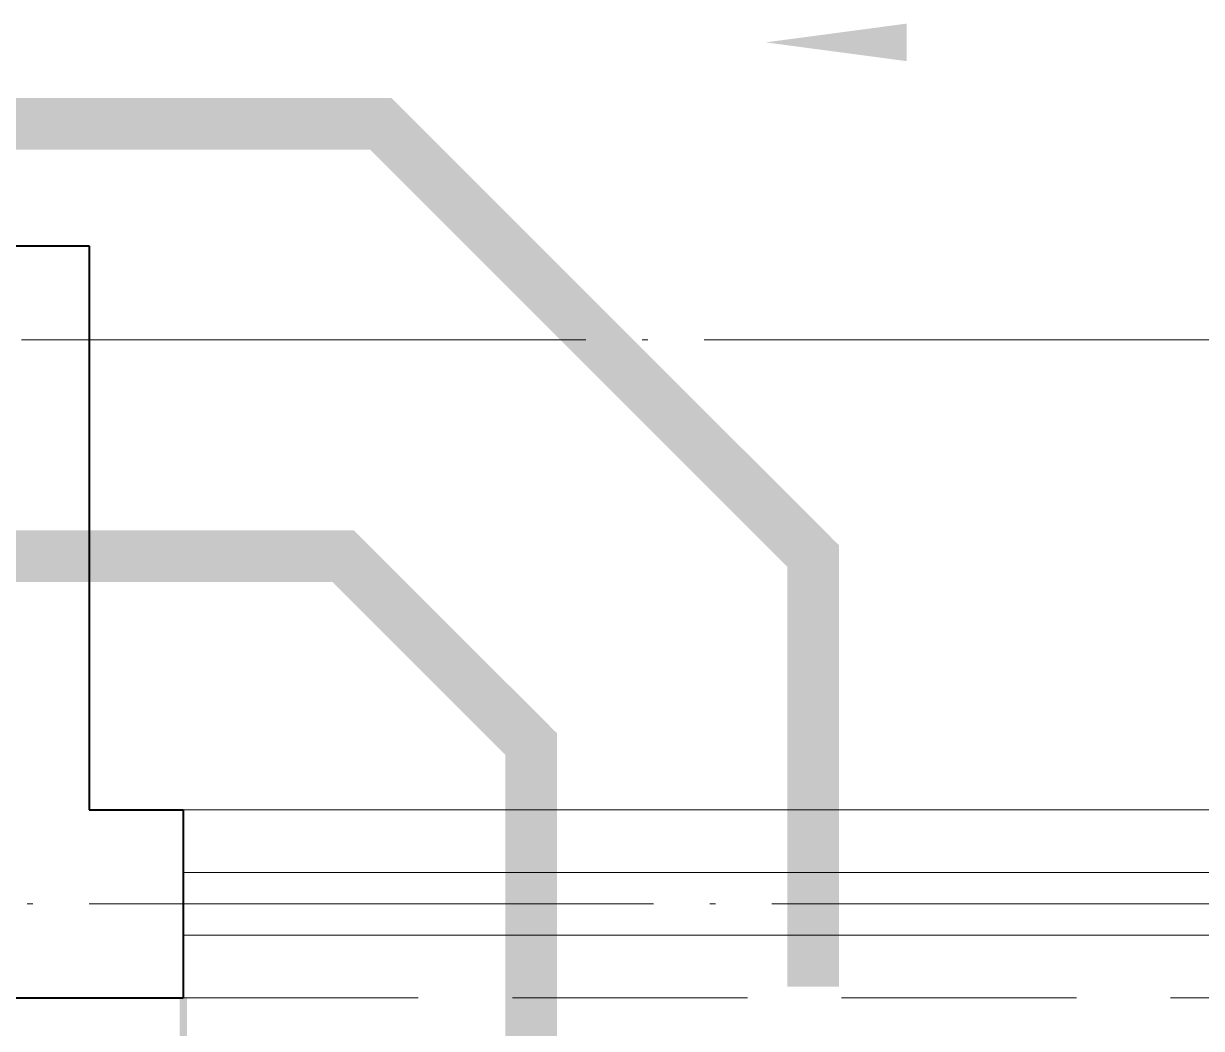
# Model space of a CAD drawing. Extents: x 27938 to 1042331, y -235042 to 1535213.
# Drawn here: x 698497 to 699750, y 673525 to 674594 of the extents above; entities that cross this region are included whole.
import ezdxf

# ---------------------------------------------------------------- set-up
doc = ezdxf.new("R2010")
doc.units = 0
doc.header["$LTSCALE"] = 1000
doc.header["$MEASUREMENT"] = 0
doc.linetypes.add('DASH', pattern=[0.35, 0.25, -0.1])
doc.linetypes.add('DOTE', pattern=[2.42, 2, -0.2, 0.02, -0.2])
doc.layers.add('$RECOVER_210609100354-0', color=7, linetype='Continuous')
doc.layers.add('PIPE-污水', color=2, linetype='W')
for name, color, linetype, lineweight in [('DOTE', 19, 'DOTE', 9), ('WALL', 9, 'Continuous', 40), ('平面-排水沟', 86, 'Continuous', 15), ('平面-栏杆', 135, 'Continuous', 15), ('平面-看线', 45, 'Continuous', 15)]:
    doc.layers.add(name, color=color, linetype=linetype, lineweight=lineweight)
doc.styles.get("Standard").update_dxf_attribs({"font": 'gbenor.shx', "bigfont": 'gbcbig.shx'})
doc.linetypes.add('W', pattern='A,3,-0.2,["W",Standard,S=0.25,R=0,X=-0.1,Y=-0.115],-0.2', length=3.4)

# ---------------------------------------------------------------- blocks, each defined once
blk = doc.blocks.new('HFTHFFGHFH')
at = {"layer": 'DOTE', "linetype": 'DOTE', "ltscale": 0.3}
for p, q in [((587116.6, 597048.8), (534316.6, 597048.8)), ((534316.6, 596448.8), (587116.6, 596448.8))]:
    blk.add_line(p, q, dxfattribs=at)

msp = doc.modelspace()

# ---------------------------------------------------------------- hatches: boundary and pattern name
at = {"layer": 'PIPE-污水'}
for points in [[(698876.6, 674487.2), (698896, 674506.6), (698888, 674514.7)], [(698876.6, 674487.2), (698876.6, 674514.7), (698888, 674514.7)], [(698836.6, 674027.2), (698836.6, 674054.7), (698848, 674054.7)], [(698836.6, 674027.2), (698856, 674046.6), (698848, 674054.7)], [(699336.6, 674027.2), (699356, 674046.6), (699364.1, 674038.6)], [(699336.6, 674027.2), (699364.1, 674027.2), (699364.1, 674038.6)], [(699036.6, 673827.2), (699056, 673846.6), (699064.1, 673838.6)], [(699036.6, 673827.2), (699064.1, 673827.2), (699064.1, 673838.6)]]:
    msp.add_hatch(color=256, dxfattribs=at).paths.add_polyline_path(points)

# ---------------------------------------------------------------- linework, layer by layer
at = {"layer": '$RECOVER_210609100354-0', "color": 8, "const_width": 8}
msp.add_lwpolyline([(698666.6, 673557.2), (698666.6, 673407.2), (698366.6, 673407.2), (698366.6, 673557.2)], dxfattribs=at)
at = {"layer": 'PIPE-污水', "const_width": 55}
for points in [[(697996.6, 674487.2), (698876.6, 674487.2)], [(699336.6, 674027.2), (698876.6, 674487.2)], [(698291.6, 674027.2), (698836.6, 674027.2)], [(699036.6, 673827.2), (698836.6, 674027.2)], [(699336.6, 674027.2), (699336.6, 673569.1)], [(699036.6, 673827.2), (699036.6, 672938.8)]]:
    msp.add_lwpolyline(points, dxfattribs=at)
at = {"layer": 'WALL', "color": 8}
for p, q in [((697816.6, 674357.2), (698566.6, 674357.2)), ((698566.6, 674357.2), (698566.6, 673757.2)), ((698566.6, 673757.2), (698666.6, 673757.2)), ((698666.6, 673757.2), (698666.6, 673557.2)), ((698366.6, 673557.2), (698666.6, 673557.2))]:
    msp.add_line(p, q, dxfattribs=at)
at = {"layer": '平面-排水沟', "color": 8}
msp.add_lwpolyline([(699707.5, 674573.8, 0, 0, 0), (699286.1, 674573.8, 0, 40, 0), (699436.1, 674573.8, 0, 0, 0)], format="xyseb", dxfattribs=at)
at = {"layer": '平面-栏杆', "color": 8}
for points in [[(698666.6, 673690.5), (703166.6, 673690.5)], [(698666.6, 673623.8), (703166.6, 673623.8)]]:
    msp.add_lwpolyline(points, dxfattribs=at)
at = {"layer": '平面-看线', "color": 8}
msp.add_lwpolyline([(698666.6, 673757.2), (703166.6, 673757.2)], dxfattribs=at)
at = {"layer": '平面-看线', "color": 8, "linetype": 'DASH'}
msp.add_lwpolyline([(698666.6, 673557.2), (703166.6, 673557.2)], dxfattribs=at)

# ---------------------------------------------------------------- block references
msp.add_blockref('HFTHFFGHFH', (146100, 77208.4))

doc.saveas('drawing.dxf')
